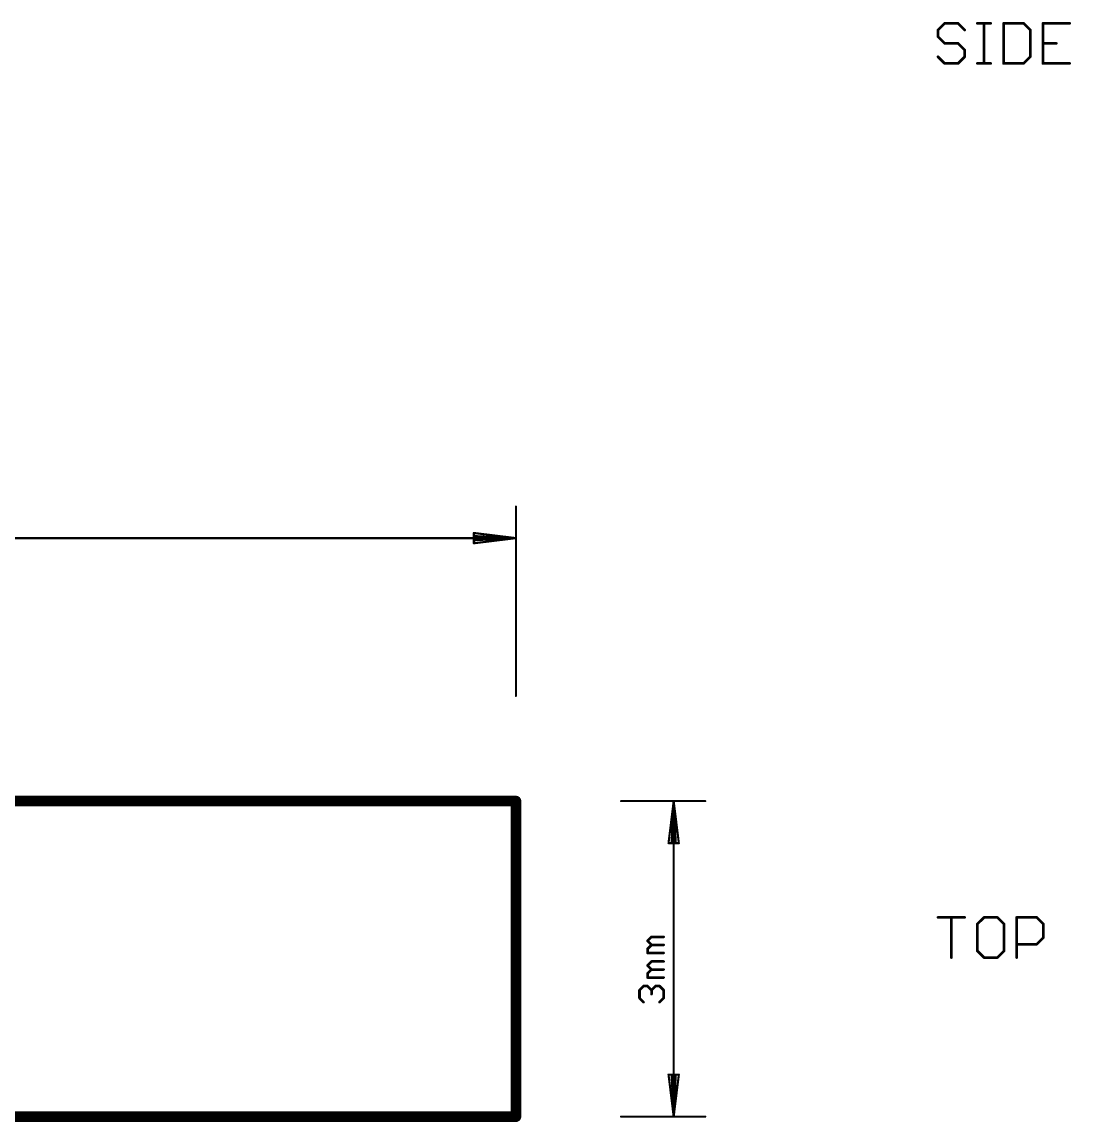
# Model space of a CAD drawing. Extents: x -0.1 to 25.3, y -2 to 14.8.
# Drawn here: x 15.3 to 25.28, y -0.05 to 10.41 of the extents above; entities that cross this region are included whole.
import ezdxf

# ---------------------------------------------------------------- set-up
doc = ezdxf.new("R2010")
doc.units = 0
doc.layers.add('100', color=2, linetype='CONTINUOUS')

msp = doc.modelspace()

# ---------------------------------------------------------------- linework, layer by layer
at = {"layer": '100'}
for points, const_width in [([(24.0763, 10.394), (24.0127, 10.3305)], 0.0254), ([(24.2034, 10.394), (24.0763, 10.394)], 0.0254), ([(24.2669, 10.3305), (24.2034, 10.394)], 0.0254), ([(24.3869, 10.394), (24.514, 10.394)], 0.0254), ([(24.4505, 10.0127), (24.4505, 10.394)], 0.0254), ([(24.6364, 10.394), (24.6364, 10.0127)], 0.0254), ([(24.827, 10.394), (24.6364, 10.394)], 0.0254), ([(24.8906, 10.3305), (24.827, 10.394)], 0.0254), ([(25.2648, 10.394), (25.0106, 10.394)], 0.0254), ([(25.0106, 10.394), (25.0106, 10.0127)], 0.0254), ([(24.0127, 10.3305), (24.0127, 10.2669)], 0.0254), ([(24.0127, 10.2669), (24.0763, 10.2034)], 0.0254), ([(24.8906, 10.0763), (24.8906, 10.3305)], 0.0254), ([(24.0763, 10.2034), (24.2034, 10.2034)], 0.0254), ([(24.2034, 10.2034), (24.2669, 10.1398)], 0.0254), ([(24.2669, 10.1398), (24.2669, 10.0763)], 0.0254), ([(25.0106, 10.2034), (25.1377, 10.2034)], 0.0254), ([(24.0763, 10.0127), (24.0127, 10.0763)], 0.0254), ([(24.2669, 10.0763), (24.2034, 10.0127)], 0.0254), ([(24.827, 10.0127), (24.8906, 10.0763)], 0.0254), ([(24.2034, 10.0127), (24.0763, 10.0127)], 0.0254), ([(24.3869, 10.0127), (24.514, 10.0127)], 0.0254), ([(24.6364, 10.0127), (24.827, 10.0127)], 0.0254), ([(25.0106, 10.0127), (25.2648, 10.0127)], 0.0254), ([(20, 4), (20, 5.8)], 0.02), ([(20, 5.5), (19.6, 5.5491)], 0.02), ([(19.6, 5.5491), (19.6, 5.4509)], 0.02), ([(9, 5.5), (20, 5.5)], 0.02), ([(20, 5.5), (19.6, 5.52)], 0.02), ([(19.6, 5.4509), (20, 5.5)], 0.02), ([(19.6, 5.48), (20, 5.5)], 0.02), ([(9, 3), (20, 3)], 0.1016), ([(20, 3), (20, 0)], 0.1016), ([(21, 3), (21.8, 3)], 0.02), ([(21.5, 3), (21.4509, 2.6)], 0.02), ([(21.5, 3), (21.48, 2.6)], 0.02), ([(21.5, 3), (21.5, 0)], 0.02), ([(21.5491, 2.6), (21.5, 3)], 0.02), ([(21.52, 2.6), (21.5, 3)], 0.02), ([(21.4509, 2.6), (21.5491, 2.6)], 0.02), ([(24.0127, 1.894), (24.2669, 1.894)], 0.0254), ([(24.1398, 1.5127), (24.1398, 1.894)], 0.0254), ([(24.4505, 1.894), (24.3869, 1.8305)], 0.0254), ([(24.5776, 1.894), (24.4505, 1.894)], 0.0254), ([(24.6411, 1.8305), (24.5776, 1.894)], 0.0254), ([(24.7611, 1.5127), (24.7611, 1.894)], 0.0254), ([(24.7611, 1.894), (24.9518, 1.894)], 0.0254), ([(24.9518, 1.894), (25.0153, 1.8305)], 0.0254), ([(24.3869, 1.8305), (24.3869, 1.5763)], 0.0254), ([(24.6411, 1.5763), (24.6411, 1.8305)], 0.0254), ([(25.0153, 1.8305), (25.0153, 1.7034)], 0.0254), ([(21.2513, 1.6709), (21.2894, 1.709)], 0.0254), ([(21.2894, 1.6327), (21.2513, 1.6709)], 0.0254), ([(21.2894, 1.709), (21.4038, 1.709)], 0.0254), ([(25.0153, 1.7034), (24.9518, 1.6398)], 0.0254), ([(21.2513, 1.5946), (21.2894, 1.6327)], 0.0254), ([(21.2513, 1.5565), (21.2513, 1.5946)], 0.0254), ([(21.4038, 1.5565), (21.2513, 1.5565)], 0.0254), ([(21.2894, 1.6327), (21.4038, 1.6327)], 0.0254), ([(24.3869, 1.5763), (24.4505, 1.5127)], 0.0254), ([(24.5776, 1.5127), (24.6411, 1.5763)], 0.0254), ([(24.9518, 1.6398), (24.7611, 1.6398)], 0.0254), ([(21.2513, 1.437), (21.2894, 1.4751)], 0.0254), ([(21.2894, 1.4751), (21.4038, 1.4751)], 0.0254), ([(24.4505, 1.5127), (24.5776, 1.5127)], 0.0254), ([(21.2894, 1.3989), (21.2513, 1.437)], 0.0254), ([(21.2513, 1.3607), (21.2894, 1.3989)], 0.0254), ([(21.2513, 1.3226), (21.2513, 1.3607)], 0.0254), ([(21.2894, 1.3989), (21.4038, 1.3989)], 0.0254), ([(21.4038, 1.3226), (21.2513, 1.3226)], 0.0254), ([(21.175, 1.2031), (21.2131, 1.2412)], 0.0254), ([(21.175, 1.1269), (21.175, 1.2031)], 0.0254), ([(21.2131, 1.2412), (21.2513, 1.2412)], 0.0254), ([(21.2513, 1.2412), (21.2894, 1.2031)], 0.0254), ([(21.2894, 1.2031), (21.3275, 1.2412)], 0.0254), ([(21.2894, 1.2031), (21.2894, 1.165)], 0.0254), ([(21.3275, 1.2412), (21.3657, 1.2412)], 0.0254), ([(21.3657, 1.2412), (21.4038, 1.2031)], 0.0254), ([(21.4038, 1.2031), (21.4038, 1.1269)], 0.0254), ([(21.2131, 1.0887), (21.175, 1.1269)], 0.0254), ([(21.4038, 1.1269), (21.3657, 1.0887)], 0.0254), ([(21.5, 0), (21.4509, 0.4)], 0.02), ([(21.4509, 0.4), (21.5491, 0.4)], 0.02), ([(21.5, 0), (21.48, 0.4)], 0.02), ([(21.5491, 0.4), (21.5, 0)], 0.02), ([(21.52, 0.4), (21.5, 0)], 0.02), ([(20, 0), (9, 0)], 0.1016), ([(21, 0), (21.8, 0)], 0.02)]:
    msp.add_lwpolyline(points, dxfattribs=dict(at, const_width=const_width))
for points, const_width in [([(24.0763, 10.4004, 1), (24.0763, 10.3877)], 0.0127), ([(24.0807, 10.3895, 1), (24.0718, 10.3985)], 0.0127), ([(24.2079, 10.3985, 1), (24.1989, 10.3895)], 0.0127), ([(24.2034, 10.3877, 1), (24.2034, 10.4004)], 0.0127), ([(24.3869, 10.4004, 1), (24.3869, 10.3877)], 0.0127), ([(24.4568, 10.394, 1), (24.4441, 10.394)], 0.0127), ([(24.514, 10.3877, 1), (24.514, 10.4004)], 0.0127), ([(24.6427, 10.394, 1), (24.63, 10.394)], 0.0127), ([(24.6364, 10.4004, 1), (24.6364, 10.3877)], 0.0127), ([(24.8315, 10.3985, 1), (24.8226, 10.3895)], 0.0127), ([(24.827, 10.3877, 1), (24.827, 10.4004)], 0.0127), ([(25.0106, 10.4004, 1), (25.0106, 10.3877)], 0.0127), ([(25.0169, 10.394, 1), (25.0042, 10.394)], 0.0127), ([(25.2648, 10.3877, 1), (25.2648, 10.4004)], 0.0127), ([(24.0191, 10.3305, 1), (24.0064, 10.3305)], 0.0127), ([(24.0082, 10.335, 1), (24.0172, 10.326)], 0.0127), ([(24.0172, 10.2714, 1), (24.0082, 10.2624)], 0.0127), ([(24.0064, 10.2669, 1), (24.0191, 10.2669)], 0.0127), ([(24.2624, 10.326, 1), (24.2714, 10.335)], 0.0127), ([(24.8969, 10.3305, 1), (24.8842, 10.3305)], 0.0127), ([(24.8861, 10.326, 1), (24.8951, 10.335)], 0.0127), ([(24.0763, 10.2097, 1), (24.0763, 10.197)], 0.0127), ([(24.0718, 10.1989, 1), (24.0807, 10.2079)], 0.0127), ([(24.2079, 10.2079, 1), (24.1989, 10.1989)], 0.0127), ([(24.2034, 10.197, 1), (24.2034, 10.2097)], 0.0127), ([(24.2733, 10.1398, 1), (24.2606, 10.1398)], 0.0127), ([(24.2624, 10.1353, 1), (24.2714, 10.1443)], 0.0127), ([(25.0106, 10.2097, 1), (25.0106, 10.197)], 0.0127), ([(25.1377, 10.197, 1), (25.1377, 10.2097)], 0.0127), ([(24.0172, 10.0807, 1), (24.0082, 10.0718)], 0.0127), ([(24.2606, 10.0763, 1), (24.2733, 10.0763)], 0.0127), ([(24.2714, 10.0718, 1), (24.2624, 10.0807)], 0.0127), ([(24.8842, 10.0763, 1), (24.8969, 10.0763)], 0.0127), ([(24.8951, 10.0718, 1), (24.8861, 10.0807)], 0.0127), ([(24.0763, 10.0191, 1), (24.0763, 10.0064)], 0.0127), ([(24.0718, 10.0082, 1), (24.0807, 10.0172)], 0.0127), ([(24.1989, 10.0172, 1), (24.2079, 10.0082)], 0.0127), ([(24.2034, 10.0064, 1), (24.2034, 10.0191)], 0.0127), ([(24.3869, 10.0191, 1), (24.3869, 10.0064)], 0.0127), ([(24.4441, 10.0127, 1), (24.4568, 10.0127)], 0.0127), ([(24.514, 10.0064, 1), (24.514, 10.0191)], 0.0127), ([(24.63, 10.0127, 1), (24.6427, 10.0127)], 0.0127), ([(24.6364, 10.0191, 1), (24.6364, 10.0064)], 0.0127), ([(24.8226, 10.0172, 1), (24.8315, 10.0082)], 0.0127), ([(24.827, 10.0064, 1), (24.827, 10.0191)], 0.0127), ([(25.0106, 10.0191, 1), (25.0106, 10.0064)], 0.0127), ([(25.0042, 10.0127, 1), (25.0169, 10.0127)], 0.0127), ([(25.2648, 10.0064, 1), (25.2648, 10.0191)], 0.0127), ([(20.005, 5.8, 1), (19.995, 5.8)], 0.01), ([(19.6006, 5.5541, 1), (19.5994, 5.5441)], 0.01), ([(19.605, 5.5491, 1), (19.595, 5.5491)], 0.01), ([(19.6002, 5.525, 1), (19.5998, 5.515)], 0.01), ([(19.5998, 5.485, 1), (19.6002, 5.475)], 0.01), ([(19.5994, 5.4559, 1), (19.6006, 5.4459)], 0.01), ([(19.595, 5.4509, 1), (19.605, 5.4509)], 0.01), ([(19.9994, 5.495, 1), (20.0006, 5.505)], 0.01), ([(20.0006, 5.495, 1), (19.9994, 5.505)], 0.01), ([(19.9998, 5.495, 1), (20.0002, 5.505)], 0.01), ([(20.0002, 5.495, 1), (19.9998, 5.505)], 0.01), ([(20, 5.495, 1), (20, 5.505)], 0.01), ([(19.995, 4, 1), (20.005, 4)], 0.01), ([(20.0254, 3, 1), (19.9746, 3)], 0.0508), ([(20, 2.9746, 1), (20, 3.0254)], 0.0508), ([(21, 3.005, 1), (21, 2.995)], 0.01), ([(21.505, 3, 1), (21.495, 3)], 0.01), ([(21.505, 2.9994, 1), (21.495, 3.0006)], 0.01), ([(21.505, 3.0006, 1), (21.495, 2.9994)], 0.01), ([(21.505, 2.9998, 1), (21.495, 3.0002)], 0.01), ([(21.505, 3.0002, 1), (21.495, 2.9998)], 0.01), ([(21.8, 2.995, 1), (21.8, 3.005)], 0.01), ([(21.4509, 2.605, 1), (21.4509, 2.595)], 0.01), ([(21.4459, 2.6006, 1), (21.4559, 2.5994)], 0.01), ([(21.475, 2.6002, 1), (21.485, 2.5998)], 0.01), ([(21.515, 2.5998, 1), (21.525, 2.6002)], 0.01), ([(21.5441, 2.5994, 1), (21.5541, 2.6006)], 0.01), ([(21.5491, 2.595, 1), (21.5491, 2.605)], 0.01), ([(24.0127, 1.9004, 1), (24.0127, 1.8877)], 0.0127), ([(24.1462, 1.894, 1), (24.1335, 1.894)], 0.0127), ([(24.2669, 1.8877, 1), (24.2669, 1.9004)], 0.0127), ([(24.4505, 1.9004, 1), (24.4505, 1.8877)], 0.0127), ([(24.4549, 1.8895, 1), (24.446, 1.8985)], 0.0127), ([(24.5821, 1.8985, 1), (24.5731, 1.8895)], 0.0127), ([(24.5776, 1.8877, 1), (24.5776, 1.9004)], 0.0127), ([(24.7611, 1.9004, 1), (24.7611, 1.8877)], 0.0127), ([(24.7675, 1.894, 1), (24.7548, 1.894)], 0.0127), ([(24.9563, 1.8985, 1), (24.9473, 1.8895)], 0.0127), ([(24.9518, 1.8877, 1), (24.9518, 1.9004)], 0.0127), ([(24.3933, 1.8305, 1), (24.3806, 1.8305)], 0.0127), ([(24.3824, 1.835, 1), (24.3914, 1.826)], 0.0127), ([(24.6475, 1.8305, 1), (24.6348, 1.8305)], 0.0127), ([(24.6366, 1.826, 1), (24.6456, 1.835)], 0.0127), ([(25.0217, 1.8305, 1), (25.009, 1.8305)], 0.0127), ([(25.0108, 1.826, 1), (25.0198, 1.835)], 0.0127), ([(21.2558, 1.6754, 1), (21.2468, 1.6664)], 0.0127), ([(21.2468, 1.6754, 1), (21.2558, 1.6664)], 0.0127), ([(21.2894, 1.7154, 1), (21.2894, 1.7027)], 0.0127), ([(21.2939, 1.7045, 1), (21.2849, 1.7135)], 0.0127), ([(21.4038, 1.7027, 1), (21.4038, 1.7154)], 0.0127), ([(25.009, 1.7034, 1), (25.0217, 1.7034)], 0.0127), ([(25.0198, 1.6989, 1), (25.0108, 1.7079)], 0.0127), ([(21.2576, 1.5946, 1), (21.2449, 1.5946)], 0.0127), ([(21.2468, 1.5991, 1), (21.2558, 1.5901)], 0.0127), ([(21.2513, 1.5628, 1), (21.2513, 1.5501)], 0.0127), ([(21.2894, 1.6391, 1), (21.2894, 1.6264)], 0.0127), ([(21.2939, 1.6283, 1), (21.2849, 1.6372)], 0.0127), ([(21.2849, 1.6283, 1), (21.2939, 1.6372)], 0.0127), ([(21.4038, 1.6264, 1), (21.4038, 1.6391)], 0.0127), ([(21.4038, 1.5501, 1), (21.4038, 1.5628)], 0.0127), ([(24.3914, 1.5807, 1), (24.3824, 1.5718)], 0.0127), ([(24.3806, 1.5763, 1), (24.3933, 1.5763)], 0.0127), ([(24.6348, 1.5763, 1), (24.6475, 1.5763)], 0.0127), ([(24.6456, 1.5718, 1), (24.6366, 1.5807)], 0.0127), ([(24.7611, 1.6462, 1), (24.7611, 1.6335)], 0.0127), ([(24.9473, 1.6443, 1), (24.9563, 1.6353)], 0.0127), ([(24.9518, 1.6335, 1), (24.9518, 1.6462)], 0.0127), ([(21.2449, 1.5565, 1), (21.2576, 1.5565)], 0.0127), ([(21.2894, 1.4815, 1), (21.2894, 1.4688)], 0.0127), ([(21.2939, 1.4706, 1), (21.2849, 1.4796)], 0.0127), ([(21.4038, 1.4688, 1), (21.4038, 1.4815)], 0.0127), ([(24.1335, 1.5127, 1), (24.1462, 1.5127)], 0.0127), ([(24.4505, 1.5191, 1), (24.4505, 1.5064)], 0.0127), ([(24.446, 1.5082, 1), (24.4549, 1.5172)], 0.0127), ([(24.5731, 1.5172, 1), (24.5821, 1.5082)], 0.0127), ([(24.5776, 1.5064, 1), (24.5776, 1.5191)], 0.0127), ([(24.7548, 1.5127, 1), (24.7675, 1.5127)], 0.0127), ([(21.2558, 1.4415, 1), (21.2468, 1.4325)], 0.0127), ([(21.2468, 1.4415, 1), (21.2558, 1.4325)], 0.0127), ([(21.2576, 1.3607, 1), (21.2449, 1.3607)], 0.0127), ([(21.2468, 1.3652, 1), (21.2558, 1.3562)], 0.0127), ([(21.2894, 1.4052, 1), (21.2894, 1.3925)], 0.0127), ([(21.2939, 1.3944, 1), (21.2849, 1.4034)], 0.0127), ([(21.2849, 1.3944, 1), (21.2939, 1.4034)], 0.0127), ([(21.4038, 1.3925, 1), (21.4038, 1.4052)], 0.0127), ([(21.2513, 1.329, 1), (21.2513, 1.3162)], 0.0127), ([(21.2449, 1.3226, 1), (21.2576, 1.3226)], 0.0127), ([(21.4038, 1.3162, 1), (21.4038, 1.329)], 0.0127), ([(21.1814, 1.2031, 1), (21.1687, 1.2031)], 0.0127), ([(21.1705, 1.2076, 1), (21.1795, 1.1986)], 0.0127), ([(21.2131, 1.2476, 1), (21.2131, 1.2349)], 0.0127), ([(21.2176, 1.2368, 1), (21.2086, 1.2457)], 0.0127), ([(21.2558, 1.2457, 1), (21.2468, 1.2368)], 0.0127), ([(21.2513, 1.2349, 1), (21.2513, 1.2476)], 0.0127), ([(21.2849, 1.2076, 1), (21.2939, 1.1986)], 0.0127), ([(21.2958, 1.2031, 1), (21.2831, 1.2031)], 0.0127), ([(21.2831, 1.165, 1), (21.2958, 1.165)], 0.0127), ([(21.2849, 1.1986, 1), (21.2939, 1.2076)], 0.0127), ([(21.3275, 1.2476, 1), (21.3275, 1.2349)], 0.0127), ([(21.332, 1.2368, 1), (21.323, 1.2457)], 0.0127), ([(21.3702, 1.2457, 1), (21.3612, 1.2368)], 0.0127), ([(21.3657, 1.2349, 1), (21.3657, 1.2476)], 0.0127), ([(21.4102, 1.2031, 1), (21.3974, 1.2031)], 0.0127), ([(21.3993, 1.1986, 1), (21.4083, 1.2076)], 0.0127), ([(21.1795, 1.1313, 1), (21.1705, 1.1224)], 0.0127), ([(21.1687, 1.1269, 1), (21.1814, 1.1269)], 0.0127), ([(21.2086, 1.0842, 1), (21.2176, 1.0932)], 0.0127), ([(21.3612, 1.0932, 1), (21.3702, 1.0842)], 0.0127), ([(21.3974, 1.1269, 1), (21.4102, 1.1269)], 0.0127), ([(21.4083, 1.1224, 1), (21.3993, 1.1313)], 0.0127), ([(21.4559, 0.4006, 1), (21.4459, 0.3994)], 0.01), ([(21.4509, 0.405, 1), (21.4509, 0.395)], 0.01), ([(21.485, 0.4002, 1), (21.475, 0.3998)], 0.01), ([(21.525, 0.3998, 1), (21.515, 0.4002)], 0.01), ([(21.5541, 0.3994, 1), (21.5441, 0.4006)], 0.01), ([(21.5491, 0.395, 1), (21.5491, 0.405)], 0.01), ([(19.9746, 0, 1), (20.0254, 0)], 0.0508), ([(20, -0.0254, 1), (20, 0.0254)], 0.0508), ([(21, 0.005, 1), (21, -0.005)], 0.01), ([(21.495, -0.0006, 1), (21.505, 0.0006)], 0.01), ([(21.495, 0.0006, 1), (21.505, -0.0006)], 0.01), ([(21.495, -0.0002, 1), (21.505, 0.0002)], 0.01), ([(21.495, 0.0002, 1), (21.505, -0.0002)], 0.01), ([(21.495, 0, 1), (21.505, 0)], 0.01), ([(21.8, -0.005, 1), (21.8, 0.005)], 0.01)]:
    msp.add_lwpolyline(points, format="xyb", dxfattribs=dict(at, const_width=const_width))

doc.saveas('drawing.dxf')
